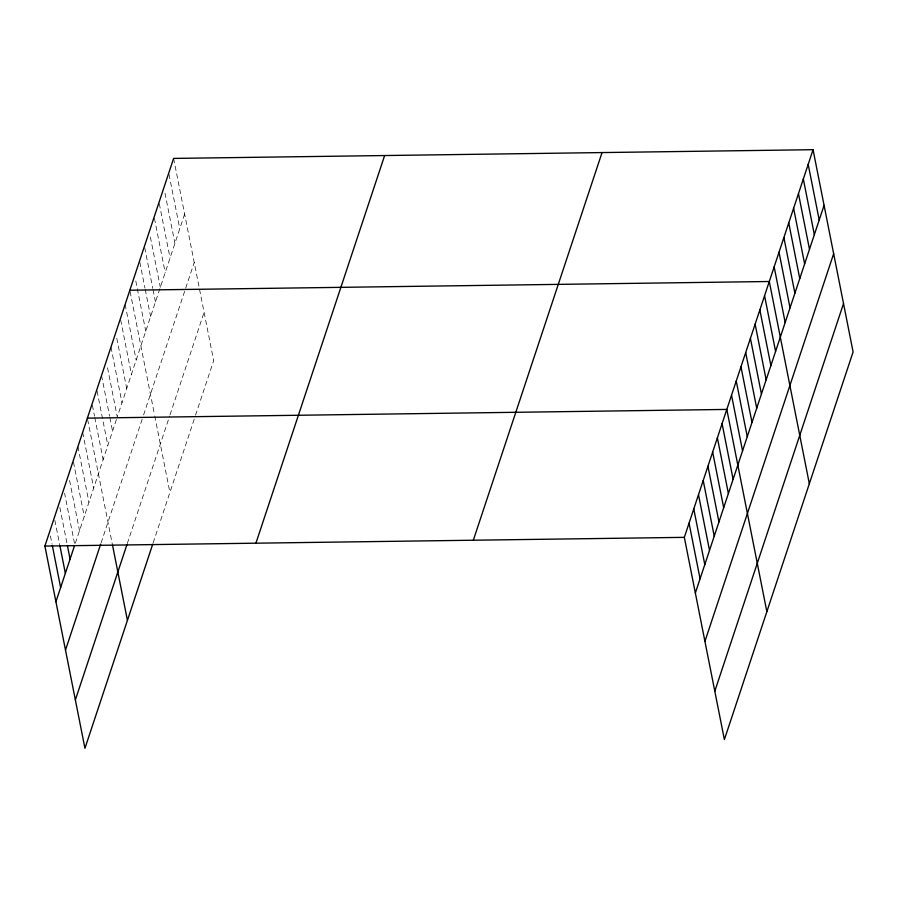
<?xml version="1.0" encoding="UTF-8"?>
<svg xmlns="http://www.w3.org/2000/svg" width="898" height="898" viewBox="0 0 898 898"><rect width="100%" height="100%" fill="white"/><g stroke="black" fill="none" stroke-linecap="round" stroke-linejoin="round"><path stroke-width="0.67" stroke-dasharray="4.49 3.37" d="M116.426 419.534L74.803 544.873L64.589 493.283M184.64 214.072L117.279 416.941L107.064 365.363M101.115 542.841L143.164 416.212M143.59 414.921L194.226 262.452M127.28 543.582L169.61 416.122M170.048 414.797L204.093 312.279M153.165 542.852L194.215 419.231M195.54 415.235L213.668 360.648L199.277 288M173.617 158.418L199.03 286.72M169.026 174.425L179.78 228.721M164.974 193.137L174.919 243.369M159.305 203.711L170.059 258.007M154.445 218.349L165.187 272.655M150.381 237.072L160.327 287.304M144.713 247.646L152.783 288.37M153.042 289.728L155.466 301.941M139.852 262.283L144.96 288.078M145.229 289.437L150.606 316.59M135.8 281.007L145.745 331.227M130.12 291.581L154.501 414.696M154.759 415.976L169.902 492.452M125.136 304.433L136.159 360.087M120.691 320.002L131.434 374.309M116.774 338.288L126.719 388.52M110.982 347.077L121.993 402.731M101.541 375.499L109.601 416.223M109.87 417.581L112.553 431.163M97.085 391.079L107.839 445.374M92.371 405.29L94.515 416.144M94.784 417.503L103.124 459.585M87.645 419.501L112.272 543.896M82.661 432.353L93.684 488.018M77.935 446.575L88.958 502.229M73.49 462.144L84.244 516.44M69.573 480.43L79.518 530.662M59.863 507.493L67.126 544.154M54.879 520.357L59.717 544.794M50.423 535.926L52.039 544.076"/><path stroke-width="1.35" d="M152.739 544.143L84.94 748.303L44.9 546.063L173.617 158.418L813.06 149.697L853.1 351.937L724.383 739.582L684.332 537.352L813.06 149.697M55.923 601.727L74.366 546.164M65.498 650.096L100.677 544.143M75.365 699.935L126.854 544.873M255.919 543.189L384.636 155.545M473.325 540.226L602.042 152.581M695.355 593.006L824.072 205.361M704.93 641.374L833.658 253.73M714.797 691.213L843.525 303.558M129.862 290.222L769.294 281.501L809.334 483.73M87.375 418.142L726.808 409.421L766.858 611.661M44.9 546.063L684.332 537.352M808.189 164.345L819.212 219.999M803.328 178.983L814.351 234.647M798.468 193.631L809.491 249.296M793.608 208.28L804.63 263.933M788.747 222.917L799.759 278.582M783.875 237.566L794.898 293.219M779.015 252.215L790.038 307.868M774.155 266.852L785.178 322.517M764.568 295.711L775.591 351.376M759.854 309.922L770.877 365.587M755.128 324.144L766.151 379.798M750.414 338.355L761.437 394.009M745.688 352.566L756.711 408.231M740.973 366.777L751.996 422.442M736.248 380.999L747.271 436.653M731.533 395.21L742.556 450.863M722.093 423.643L733.116 479.296M717.379 437.854L728.39 493.507M712.653 452.064L723.676 507.718M707.938 466.275L718.95 521.94M703.213 480.497L714.236 536.151M698.498 494.708L709.51 550.362M693.772 508.919L704.795 564.584M689.058 523.13L700.07 578.795M112.531 545.176L127.426 620.372M67.395 545.513L70.078 559.084M59.986 546.152L65.363 573.294M52.309 545.434L60.637 587.516"/></g></svg>
